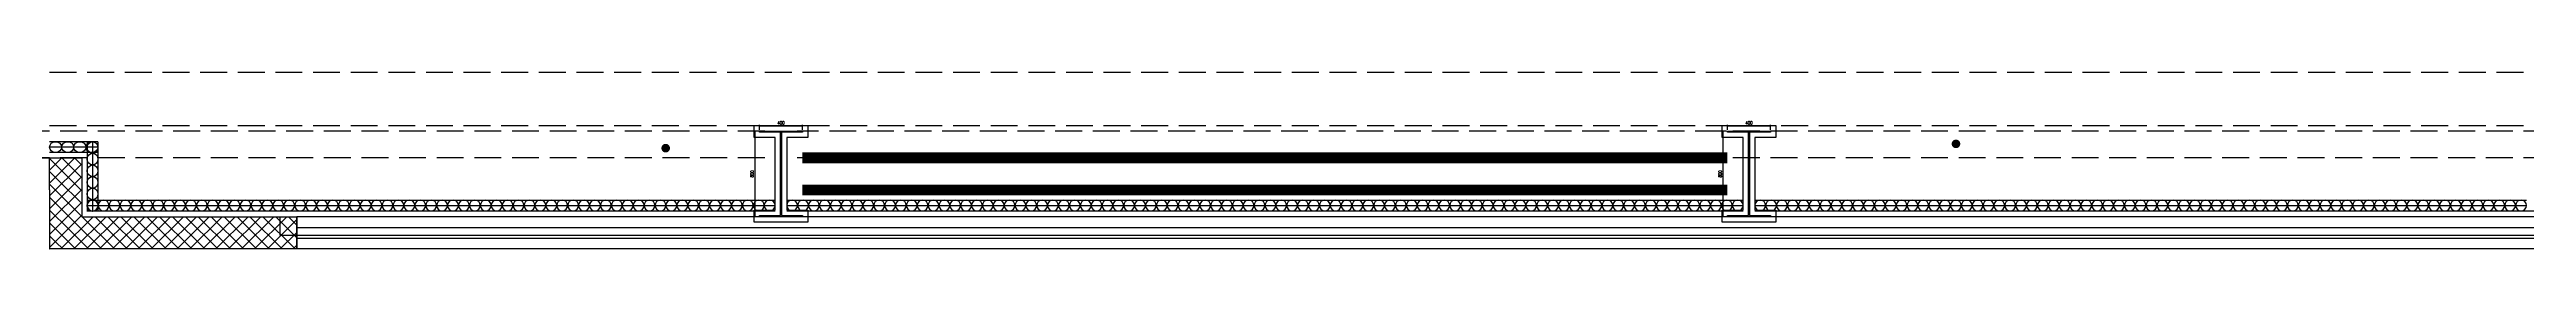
# Model space of a CAD drawing. Extents: x -474411 to 577939, y 0 to 1014176.
# Drawn here: x -252654 to -229626, y 548220 to 549870 of the extents above; entities that cross this region are included whole.
import ezdxf

# ---------------------------------------------------------------- set-up
doc = ezdxf.new("R2010")
doc.units = 0
doc.header["$LTSCALE"] = 1000
doc.header["$MEASUREMENT"] = 0
doc.linetypes.add('CENTER', pattern=[2, 1.25, -0.25, 0.25, -0.25])
doc.linetypes.add('DASH', pattern=[0.35, 0.25, -0.1])
doc.layers.get('Defpoints').update_dxf_attribs({"color": 210})
for name, color, linetype in [('A-AXIS-DP', 126, 'Continuous'), ('A-AXIS-SYMB', 3, 'Continuous'), ('A-HATCH-2', 251, 'Continuous'), ('A-SFCE', 30, 'Continuous'), ('A-WINDOW', 140, 'Continuous'), ('AS-COLN', 6, 'Continuous'), ('AS-WALL', 40, 'Continuous'), ('AS-结构边线层', 200, 'Continuous'), ('DIM_SYMB', 3, 'Continuous'), ('PUB_HATCH', 8, 'Continuous')]:
    doc.layers.add(name, color=color, linetype=linetype)
doc.layers.add('柱间支撑', color=6, linetype='CENTER', lineweight=0)
doc.styles.add('_TCH_DIM_T3', font='SIMPLEX', dxfattribs={"width": 0.705882, "bigfont": 'GBCBIG'})
doc.dimstyles.new('_TCH_ARCH&&10', dxfattribs={"dimtxt": 29.75, "dimasz": 10, "dimexe": 10, "dimexo": 10, "dimgap": 12.625, "dimtad": 1, "dimdec": 0, "dimzin": 0, "dimdsep": 46, "dimtxsty": '_TCH_DIM_T3', "dimblk": 'ARCHTICK', "dimcen": 0.09, "dimclrt": 7, "dimazin": 2, "dimtfac": 1, "dimtdec": 0, "dimtix": 1, "dimtmove": 2, "dimatfit": 3, "dimfxl": 0, "dimtolj": 1, "dimtzin": 0, "dimarcsym": 0})

# ---------------------------------------------------------------- blocks, each defined once
blk = doc.blocks.new('42343243')
at = {"color": 8}
for p, q in [((-250354, 1223170), (-250354, 1222870)), ((-229454, 1223170), (-250354, 1223170)), ((-250354, 1223070), (-229454, 1223070)), ((-250354, 1222970), (-229454, 1222970)), ((-229454, 1222870), (-250354, 1222870))]:
    blk.add_line(p, q, dxfattribs=at)
at = {"layer": 'AS-WALL', "color": 8}
for p, q in [((-250354, 1223170), (-252654, 1223170)), ((-252654, 1222620), (-252654, 1223170)), ((-250354, 1222870), (-250354, 1223170)), ((-252354, 1222870), (-250354, 1222870)), ((-252354, 1222320), (-252354, 1222870)), ((-252654, 1222620), (-252654, 1222320)), ((-252654, 1222320), (-252354, 1222320))]:
    blk.add_line(p, q, dxfattribs=at)
at = {"layer": 'PUB_HATCH', "color": 8, "linetype": 'Continuous'}
for p, q in [((-252654, 1223167), (-252653, 1223169)), ((-252354, 1222855), (-252654, 1223155)), ((-252654, 1223047), (-252593, 1223109)), ((-252654, 1222927), (-252533, 1223049)), ((-252354, 1222735), (-252654, 1223035)), ((-252653, 1223169), (-252652, 1223170)), ((-252593, 1223109), (-252532, 1223170)), ((-252249, 1222870), (-252549, 1223170)), ((-252533, 1223049), (-252412, 1223170)), ((-252473, 1222989), (-252291, 1223170)), ((-252129, 1222870), (-252429, 1223170)), ((-252413, 1222929), (-252171, 1223170)), ((-252351, 1222870), (-252051, 1223170)), ((-252009, 1222870), (-252309, 1223170)), ((-252231, 1222870), (-251931, 1223170)), ((-251889, 1222870), (-252189, 1223170)), ((-252111, 1222870), (-251811, 1223170)), ((-251769, 1222870), (-252069, 1223170)), ((-251991, 1222870), (-251691, 1223170)), ((-251649, 1222870), (-251949, 1223170)), ((-251871, 1222870), (-251571, 1223170)), ((-251529, 1222870), (-251829, 1223170)), ((-251751, 1222870), (-251451, 1223170)), ((-251409, 1222870), (-251709, 1223170)), ((-251631, 1222870), (-251331, 1223170)), ((-251289, 1222870), (-251589, 1223170)), ((-251511, 1222870), (-251211, 1223170)), ((-251169, 1222870), (-251469, 1223170)), ((-251391, 1222870), (-251091, 1223170)), ((-251049, 1222870), (-251349, 1223170)), ((-251271, 1222870), (-250971, 1223170)), ((-250929, 1222870), (-251229, 1223170)), ((-251151, 1222870), (-250851, 1223170)), ((-250809, 1222870), (-251109, 1223170)), ((-251031, 1222870), (-250731, 1223170)), ((-250689, 1222870), (-250989, 1223170)), ((-250911, 1222870), (-250611, 1223170)), ((-250569, 1222870), (-250869, 1223170)), ((-250791, 1222870), (-250491, 1223170)), ((-250449, 1222870), (-250749, 1223170)), ((-250671, 1222870), (-250371, 1223170)), ((-250354, 1222895), (-250629, 1223170)), ((-250551, 1222870), (-250354, 1223067)), ((-250354, 1223015), (-250509, 1223170)), ((-250354, 1223135), (-250389, 1223170)), ((-252654, 1222807), (-252473, 1222989)), ((-252654, 1222687), (-252413, 1222929)), ((-252354, 1222615), (-252654, 1222915)), ((-252628, 1222594), (-252354, 1222867)), ((-250431, 1222870), (-250354, 1222947)), ((-252354, 1222495), (-252654, 1222795)), ((-252354, 1222375), (-252654, 1222675)), ((-252654, 1222567), (-252628, 1222594)), ((-252568, 1222534), (-252354, 1222747)), ((-252508, 1222474), (-252354, 1222627)), ((-252419, 1222320), (-252654, 1222555)), ((-252654, 1222447), (-252568, 1222534)), ((-252654, 1222327), (-252508, 1222474)), ((-252539, 1222320), (-252654, 1222435)), ((-252541, 1222320), (-252448, 1222414)), ((-252448, 1222414), (-252354, 1222507)), ((-252421, 1222320), (-252388, 1222354)), ((-252388, 1222354), (-252354, 1222387))]:
    blk.add_line(p, q, dxfattribs=at)
blk = doc.blocks.new('43243')
at = {"layer": 'AS-结构边线层', "color": 8}
blk.add_lwpolyline([(-254454, 549070), (-252354, 549070), (-252354, 548520), (-250514, 548520), (-250514, 548350), (-229294, 548350), (-229294, 548520), (-227454, 548520), (-227454, 549070), (-225354, 549070), (-225354, 548520), (-223514, 548520), (-223514, 548350), (-210494, 548350), (-210494, 548520), (-200454, 548520)], dxfattribs=at)
blk = doc.blocks.new('4324324')
at = {"layer": 'A-HATCH-2', "linetype": 'DASH'}
for p, q in [((-312854, 549870), (-138054, 549870)), ((-312854, 549370), (-138054, 549370))]:
    blk.add_line(p, q, dxfattribs=at)
blk = doc.blocks.new('_ArchTick')
at = {"color": 0, "linetype": 'ByBlock', "const_width": 0.4}
blk.add_lwpolyline([(-0.5, -0.5), (0.5, 0.5)], dxfattribs=at)
blk = doc.blocks.new('*D1309')
at = {"layer": 'A-AXIS-DP', "color": 0, "lineweight": -2}
for p, q in [((-237054, 549330), (-237054, 549379)), ((-237054, 549369), (-236654, 549369)), ((-236654, 549330), (-236654, 549379))]:
    blk.add_line(p, q, dxfattribs=at)
at = {"layer": 'Defpoints', "color": 0}
for p in [(-237054, 549320), (-236654, 549369), (-236654, 549320)]:
    blk.add_point(p, dxfattribs=at)
at = {"layer": 'A-AXIS-DP', "color": 0, "lineweight": -2, "xscale": 10, "yscale": 10, "zscale": 10, "rotation": 180}
blk.add_blockref('_ArchTick', (-237054, 549369), dxfattribs=at)
at = {"layer": 'A-AXIS-DP', "color": 0, "lineweight": -2, "xscale": 10, "yscale": 10, "zscale": 10}
blk.add_blockref('_ArchTick', (-236654, 549369), dxfattribs=at)
at = {"layer": 'A-AXIS-DP', "color": 7, "insert": (-236854, 549396), "char_height": 29.8, "attachment_point": 5, "style": '_TCH_DIM_T3'}
blk.add_mtext('\\A1;400', dxfattribs=at)
blk = doc.blocks.new('*D1310')
at = {"layer": 'A-AXIS-DP', "color": 0, "lineweight": -2}
for p, q in [((-237064, 549320), (-237105, 549320)), ((-237095, 548520), (-237095, 549320)), ((-237064, 548520), (-237105, 548520))]:
    blk.add_line(p, q, dxfattribs=at)
at = {"layer": 'Defpoints', "color": 0}
for p in [(-237095, 549320), (-237054, 549320), (-237054, 548520)]:
    blk.add_point(p, dxfattribs=at)
at = {"layer": 'A-AXIS-DP', "color": 0, "lineweight": -2, "xscale": 10, "yscale": 10, "zscale": 10}
for p, rotation in [((-237095, 549320), 90), ((-237095, 548520), 270)]:
    blk.add_blockref('_ArchTick', p, dxfattribs=dict(at, rotation=rotation))
at = {"layer": 'A-AXIS-DP', "color": 7, "insert": (-237123, 548920), "char_height": 29.8, "attachment_point": 5, "rotation": 90, "style": '_TCH_DIM_T3'}
blk.add_mtext('\\A1;800', dxfattribs=at)
blk = doc.blocks.new('*D1311')
at = {"layer": 'A-AXIS-DP', "color": 0, "lineweight": -2}
for p, q in [((-246054, 549330), (-246054, 549379)), ((-246054, 549369), (-245654, 549369)), ((-245654, 549330), (-245654, 549379))]:
    blk.add_line(p, q, dxfattribs=at)
at = {"layer": 'Defpoints', "color": 0}
for p in [(-246054, 549320), (-245654, 549369), (-245654, 549320)]:
    blk.add_point(p, dxfattribs=at)
at = {"layer": 'A-AXIS-DP', "color": 0, "lineweight": -2, "xscale": 10, "yscale": 10, "zscale": 10, "rotation": 180}
blk.add_blockref('_ArchTick', (-246054, 549369), dxfattribs=at)
at = {"layer": 'A-AXIS-DP', "color": 0, "lineweight": -2, "xscale": 10, "yscale": 10, "zscale": 10}
blk.add_blockref('_ArchTick', (-245654, 549369), dxfattribs=at)
at = {"layer": 'A-AXIS-DP', "color": 7, "insert": (-245854, 549396), "char_height": 29.8, "attachment_point": 5, "style": '_TCH_DIM_T3'}
blk.add_mtext('\\A1;400', dxfattribs=at)
blk = doc.blocks.new('*D1312')
at = {"layer": 'A-AXIS-DP', "color": 0, "lineweight": -2}
for p, q in [((-246064, 549320), (-246105, 549320)), ((-246095, 548520), (-246095, 549320)), ((-246064, 548520), (-246105, 548520))]:
    blk.add_line(p, q, dxfattribs=at)
at = {"layer": 'Defpoints', "color": 0}
for p in [(-246095, 549320), (-246054, 549320), (-246054, 548520)]:
    blk.add_point(p, dxfattribs=at)
at = {"layer": 'A-AXIS-DP', "color": 0, "lineweight": -2, "xscale": 10, "yscale": 10, "zscale": 10}
for p, rotation in [((-246095, 549320), 90), ((-246095, 548520), 270)]:
    blk.add_blockref('_ArchTick', p, dxfattribs=dict(at, rotation=rotation))
at = {"layer": 'A-AXIS-DP', "color": 7, "insert": (-246123, 548920), "char_height": 29.8, "attachment_point": 5, "rotation": 90, "style": '_TCH_DIM_T3'}
blk.add_mtext('\\A1;800', dxfattribs=at)
blk = doc.blocks.new('34242343243')
at = {"color": 8}
for p, q in [((-252542, 549220), (-252654, 549220)), ((-252542, 549170), (-252654, 549170)), ((-252542, 549120), (-252654, 549120)), ((-252429, 549220), (-252542, 549220)), ((-252429, 549170), (-252542, 549170)), ((-252429, 549120), (-252542, 549120)), ((-252317, 549220), (-252429, 549220)), ((-252317, 549170), (-252429, 549170)), ((-252317, 549120), (-252429, 549120)), ((-252204, 549220), (-252317, 549220)), ((-252204, 549170), (-252317, 549170)), ((-252204, 549120), (-252317, 549120)), ((-252304, 549220), (-252304, 549112)), ((-252304, 549112), (-252304, 549003)), ((-252304, 549003), (-252304, 548895)), ((-252254, 549220), (-252254, 549112)), ((-252254, 549112), (-252254, 549003)), ((-252254, 549003), (-252254, 548895)), ((-252204, 549220), (-252204, 549112)), ((-252204, 549112), (-252204, 549003)), ((-252204, 549003), (-252204, 548895)), ((-252304, 548895), (-252304, 548787)), ((-252304, 548787), (-252304, 548678)), ((-252254, 548895), (-252254, 548787)), ((-252254, 548787), (-252254, 548678)), ((-252204, 548895), (-252204, 548787)), ((-252204, 548787), (-252204, 548678)), ((-252304, 548678), (-252304, 548570)), ((-252304, 548676), (-252203, 548676)), ((-252304, 548626), (-252203, 548626)), ((-252304, 548576), (-252203, 548576)), ((-252254, 548678), (-252254, 548570)), ((-252204, 548678), (-252204, 548570)), ((-252203, 548676), (-252101, 548676)), ((-252203, 548626), (-252101, 548626)), ((-252203, 548576), (-252101, 548576)), ((-252101, 548676), (-252000, 548676)), ((-252101, 548626), (-252000, 548626)), ((-252101, 548576), (-252000, 548576)), ((-252000, 548676), (-251898, 548676)), ((-252000, 548626), (-251898, 548626)), ((-252000, 548576), (-251898, 548576)), ((-251898, 548676), (-251797, 548676)), ((-251898, 548626), (-251797, 548626)), ((-251898, 548576), (-251797, 548576)), ((-251797, 548676), (-251695, 548676)), ((-251797, 548626), (-251695, 548626)), ((-251797, 548576), (-251695, 548576)), ((-251695, 548676), (-251594, 548676)), ((-251695, 548626), (-251594, 548626)), ((-251695, 548576), (-251594, 548576)), ((-251594, 548676), (-251492, 548676)), ((-251594, 548626), (-251492, 548626)), ((-251594, 548576), (-251492, 548576)), ((-251492, 548676), (-251390, 548676)), ((-251492, 548626), (-251390, 548626)), ((-251492, 548576), (-251390, 548576)), ((-251390, 548676), (-251289, 548676)), ((-251390, 548626), (-251289, 548626)), ((-251390, 548576), (-251289, 548576)), ((-251289, 548676), (-251187, 548676)), ((-251289, 548626), (-251187, 548626)), ((-251289, 548576), (-251187, 548576)), ((-251187, 548676), (-251086, 548676)), ((-251187, 548626), (-251086, 548626)), ((-251187, 548576), (-251086, 548576)), ((-251086, 548676), (-250984, 548676)), ((-251086, 548626), (-250984, 548626)), ((-251086, 548576), (-250984, 548576)), ((-250984, 548676), (-250883, 548676)), ((-250984, 548626), (-250883, 548626)), ((-250984, 548576), (-250883, 548576)), ((-250883, 548676), (-250781, 548676)), ((-250883, 548626), (-250781, 548626)), ((-250883, 548576), (-250781, 548576)), ((-250781, 548676), (-250680, 548676)), ((-250781, 548626), (-250680, 548626)), ((-250781, 548576), (-250680, 548576)), ((-250680, 548676), (-250578, 548676)), ((-250680, 548626), (-250578, 548626)), ((-250680, 548576), (-250578, 548576)), ((-250578, 548676), (-250477, 548676)), ((-250578, 548626), (-250477, 548626)), ((-250578, 548576), (-250477, 548576)), ((-250477, 548676), (-250375, 548676)), ((-250477, 548626), (-250375, 548626)), ((-250477, 548576), (-250375, 548576)), ((-250375, 548676), (-250274, 548676)), ((-250375, 548626), (-250274, 548626)), ((-250375, 548576), (-250274, 548576)), ((-250274, 548676), (-250172, 548676)), ((-250274, 548626), (-250172, 548626)), ((-250274, 548576), (-250172, 548576)), ((-250172, 548676), (-250071, 548676)), ((-250172, 548626), (-250071, 548626)), ((-250172, 548576), (-250071, 548576)), ((-250071, 548676), (-249969, 548676)), ((-250071, 548626), (-249969, 548626)), ((-250071, 548576), (-249969, 548576)), ((-249969, 548676), (-249868, 548676)), ((-249969, 548626), (-249868, 548626)), ((-249969, 548576), (-249868, 548576)), ((-249868, 548676), (-249766, 548676)), ((-249868, 548626), (-249766, 548626)), ((-249868, 548576), (-249766, 548576)), ((-249766, 548676), (-249665, 548676)), ((-249766, 548626), (-249665, 548626)), ((-249766, 548576), (-249665, 548576)), ((-249665, 548676), (-249563, 548676)), ((-249665, 548626), (-249563, 548626)), ((-249665, 548576), (-249563, 548576)), ((-249563, 548676), (-249462, 548676)), ((-249563, 548626), (-249462, 548626)), ((-249563, 548576), (-249462, 548576)), ((-249462, 548676), (-249360, 548676)), ((-249462, 548626), (-249360, 548626)), ((-249462, 548576), (-249360, 548576)), ((-249360, 548676), (-249258, 548676)), ((-249360, 548626), (-249258, 548626)), ((-249360, 548576), (-249258, 548576)), ((-249258, 548676), (-249157, 548676)), ((-249258, 548626), (-249157, 548626)), ((-249258, 548576), (-249157, 548576)), ((-249157, 548676), (-249055, 548676)), ((-249157, 548626), (-249055, 548626)), ((-249157, 548576), (-249055, 548576)), ((-249055, 548676), (-248954, 548676)), ((-249055, 548626), (-248954, 548626)), ((-249055, 548576), (-248954, 548576)), ((-248954, 548676), (-248852, 548676)), ((-248954, 548626), (-248852, 548626)), ((-248954, 548576), (-248852, 548576)), ((-248852, 548676), (-248751, 548676)), ((-248852, 548626), (-248751, 548626)), ((-248852, 548576), (-248751, 548576)), ((-248751, 548676), (-248649, 548676)), ((-248751, 548626), (-248649, 548626)), ((-248751, 548576), (-248649, 548576)), ((-248649, 548676), (-248548, 548676)), ((-248649, 548626), (-248548, 548626)), ((-248649, 548576), (-248548, 548576)), ((-248548, 548676), (-248446, 548676)), ((-248548, 548626), (-248446, 548626)), ((-248548, 548576), (-248446, 548576)), ((-248446, 548676), (-248345, 548676)), ((-248446, 548626), (-248345, 548626)), ((-248446, 548576), (-248345, 548576)), ((-248345, 548676), (-248243, 548676)), ((-248345, 548626), (-248243, 548626)), ((-248345, 548576), (-248243, 548576)), ((-248243, 548676), (-248142, 548676)), ((-248243, 548626), (-248142, 548626)), ((-248243, 548576), (-248142, 548576)), ((-248142, 548676), (-248040, 548676)), ((-248142, 548626), (-248040, 548626)), ((-248142, 548576), (-248040, 548576)), ((-248040, 548676), (-247939, 548676)), ((-248040, 548626), (-247939, 548626)), ((-248040, 548576), (-247939, 548576)), ((-247939, 548676), (-247837, 548676)), ((-247939, 548626), (-247837, 548626)), ((-247939, 548576), (-247837, 548576)), ((-247837, 548676), (-247736, 548676)), ((-247837, 548626), (-247736, 548626)), ((-247837, 548576), (-247736, 548576)), ((-247736, 548676), (-247634, 548676)), ((-247736, 548626), (-247634, 548626)), ((-247736, 548576), (-247634, 548576)), ((-247634, 548676), (-247533, 548676)), ((-247634, 548626), (-247533, 548626)), ((-247634, 548576), (-247533, 548576)), ((-247533, 548676), (-247431, 548676)), ((-247533, 548626), (-247431, 548626)), ((-247533, 548576), (-247431, 548576)), ((-247431, 548676), (-247330, 548676)), ((-247431, 548626), (-247330, 548626)), ((-247431, 548576), (-247330, 548576)), ((-247330, 548676), (-247228, 548676)), ((-247330, 548626), (-247228, 548626)), ((-247330, 548576), (-247228, 548576)), ((-247228, 548676), (-247126, 548676)), ((-247228, 548626), (-247126, 548626)), ((-247228, 548576), (-247126, 548576)), ((-247126, 548676), (-247025, 548676)), ((-247126, 548626), (-247025, 548626)), ((-247126, 548576), (-247025, 548576)), ((-247025, 548676), (-246923, 548676)), ((-247025, 548626), (-246923, 548626)), ((-247025, 548576), (-246923, 548576)), ((-246923, 548676), (-246822, 548676)), ((-246923, 548626), (-246822, 548626)), ((-246923, 548576), (-246822, 548576)), ((-246822, 548676), (-246720, 548676)), ((-246822, 548626), (-246720, 548626)), ((-246822, 548576), (-246720, 548576)), ((-246720, 548676), (-246619, 548676)), ((-246720, 548626), (-246619, 548626)), ((-246720, 548576), (-246619, 548576)), ((-246619, 548676), (-246517, 548676)), ((-246619, 548626), (-246517, 548626)), ((-246619, 548576), (-246517, 548576)), ((-246517, 548676), (-246416, 548676)), ((-246517, 548626), (-246416, 548626)), ((-246517, 548576), (-246416, 548576)), ((-246416, 548676), (-246314, 548676)), ((-246416, 548626), (-246314, 548626)), ((-246416, 548576), (-246314, 548576)), ((-246314, 548676), (-246213, 548676)), ((-246314, 548626), (-246213, 548626)), ((-246314, 548576), (-246213, 548576)), ((-246213, 548676), (-246111, 548676)), ((-246213, 548626), (-246111, 548626)), ((-246213, 548576), (-246111, 548576)), ((-246111, 548676), (-246010, 548676)), ((-246111, 548626), (-246010, 548626)), ((-246111, 548576), (-246010, 548576)), ((-246010, 548676), (-245908, 548676)), ((-246010, 548626), (-245908, 548626)), ((-246010, 548576), (-245908, 548576)), ((-245800, 548676), (-245699, 548676)), ((-245800, 548626), (-245699, 548626)), ((-245800, 548576), (-245699, 548576)), ((-245699, 548676), (-245598, 548676)), ((-245699, 548626), (-245598, 548626)), ((-245699, 548576), (-245598, 548576)), ((-245598, 548676), (-245497, 548676)), ((-245598, 548626), (-245497, 548626)), ((-245598, 548576), (-245497, 548576)), ((-245497, 548676), (-245396, 548676)), ((-245497, 548626), (-245396, 548626)), ((-245497, 548576), (-245396, 548576)), ((-245396, 548676), (-245295, 548676)), ((-245396, 548626), (-245295, 548626)), ((-245396, 548576), (-245295, 548576)), ((-245295, 548676), (-245194, 548676)), ((-245295, 548626), (-245194, 548626)), ((-245295, 548576), (-245194, 548576)), ((-245194, 548676), (-245093, 548676)), ((-245194, 548626), (-245093, 548626)), ((-245194, 548576), (-245093, 548576)), ((-245093, 548676), (-244992, 548676)), ((-245093, 548626), (-244992, 548626)), ((-245093, 548576), (-244992, 548576)), ((-244992, 548676), (-244891, 548676)), ((-244992, 548626), (-244891, 548626)), ((-244992, 548576), (-244891, 548576)), ((-244891, 548676), (-244790, 548676)), ((-244891, 548626), (-244790, 548626)), ((-244891, 548576), (-244790, 548576)), ((-244790, 548676), (-244689, 548676)), ((-244790, 548626), (-244689, 548626)), ((-244790, 548576), (-244689, 548576)), ((-244689, 548676), (-244588, 548676)), ((-244689, 548626), (-244588, 548626)), ((-244689, 548576), (-244588, 548576)), ((-244588, 548676), (-244487, 548676)), ((-244588, 548626), (-244487, 548626)), ((-244588, 548576), (-244487, 548576)), ((-244487, 548676), (-244386, 548676)), ((-244487, 548626), (-244386, 548626)), ((-244487, 548576), (-244386, 548576)), ((-244386, 548676), (-244285, 548676)), ((-244386, 548626), (-244285, 548626)), ((-244386, 548576), (-244285, 548576)), ((-244285, 548676), (-244183, 548676)), ((-244285, 548626), (-244183, 548626)), ((-244285, 548576), (-244183, 548576)), ((-244183, 548676), (-244082, 548676)), ((-244183, 548626), (-244082, 548626)), ((-244183, 548576), (-244082, 548576)), ((-244082, 548676), (-243981, 548676)), ((-244082, 548626), (-243981, 548626)), ((-244082, 548576), (-243981, 548576)), ((-243981, 548676), (-243880, 548676)), ((-243981, 548626), (-243880, 548626)), ((-243981, 548576), (-243880, 548576)), ((-243880, 548676), (-243779, 548676)), ((-243880, 548626), (-243779, 548626)), ((-243880, 548576), (-243779, 548576)), ((-243779, 548676), (-243678, 548676)), ((-243779, 548626), (-243678, 548626)), ((-243779, 548576), (-243678, 548576)), ((-243678, 548676), (-243577, 548676)), ((-243678, 548626), (-243577, 548626)), ((-243678, 548576), (-243577, 548576)), ((-243577, 548676), (-243476, 548676)), ((-243577, 548626), (-243476, 548626)), ((-243577, 548576), (-243476, 548576)), ((-243476, 548676), (-243375, 548676)), ((-243476, 548626), (-243375, 548626)), ((-243476, 548576), (-243375, 548576)), ((-243375, 548676), (-243274, 548676)), ((-243375, 548626), (-243274, 548626)), ((-243375, 548576), (-243274, 548576)), ((-243274, 548676), (-243173, 548676)), ((-243274, 548626), (-243173, 548626)), ((-243274, 548576), (-243173, 548576)), ((-243173, 548676), (-243072, 548676)), ((-243173, 548626), (-243072, 548626)), ((-243173, 548576), (-243072, 548576)), ((-243072, 548676), (-242971, 548676)), ((-243072, 548626), (-242971, 548626)), ((-243072, 548576), (-242971, 548576)), ((-242971, 548676), (-242870, 548676)), ((-242971, 548626), (-242870, 548626)), ((-242971, 548576), (-242870, 548576)), ((-242870, 548676), (-242769, 548676)), ((-242870, 548626), (-242769, 548626)), ((-242870, 548576), (-242769, 548576)), ((-242769, 548676), (-242668, 548676)), ((-242769, 548626), (-242668, 548626)), ((-242769, 548576), (-242668, 548576)), ((-242668, 548676), (-242567, 548676)), ((-242668, 548626), (-242567, 548626)), ((-242668, 548576), (-242567, 548576)), ((-242567, 548676), (-242466, 548676)), ((-242567, 548626), (-242466, 548626)), ((-242567, 548576), (-242466, 548576)), ((-242466, 548676), (-242365, 548676)), ((-242466, 548626), (-242365, 548626)), ((-242466, 548576), (-242365, 548576)), ((-242365, 548676), (-242264, 548676)), ((-242365, 548626), (-242264, 548626)), ((-242365, 548576), (-242264, 548576)), ((-242264, 548676), (-242163, 548676)), ((-242264, 548626), (-242163, 548626)), ((-242264, 548576), (-242163, 548576)), ((-242163, 548676), (-242062, 548676)), ((-242163, 548626), (-242062, 548626)), ((-242163, 548576), (-242062, 548576)), ((-242062, 548676), (-241960, 548676)), ((-242062, 548626), (-241960, 548626)), ((-242062, 548576), (-241960, 548576)), ((-241960, 548676), (-241859, 548676)), ((-241960, 548626), (-241859, 548626)), ((-241960, 548576), (-241859, 548576)), ((-241859, 548676), (-241758, 548676)), ((-241859, 548626), (-241758, 548626)), ((-241859, 548576), (-241758, 548576)), ((-241758, 548676), (-241657, 548676)), ((-241758, 548626), (-241657, 548626)), ((-241758, 548576), (-241657, 548576)), ((-241657, 548676), (-241556, 548676)), ((-241657, 548626), (-241556, 548626)), ((-241657, 548576), (-241556, 548576)), ((-241556, 548676), (-241455, 548676)), ((-241556, 548626), (-241455, 548626)), ((-241556, 548576), (-241455, 548576)), ((-241455, 548676), (-241354, 548676)), ((-241455, 548626), (-241354, 548626)), ((-241455, 548576), (-241354, 548576)), ((-241354, 548676), (-241253, 548676)), ((-241354, 548626), (-241253, 548626)), ((-241354, 548576), (-241253, 548576)), ((-241253, 548676), (-241152, 548676)), ((-241253, 548626), (-241152, 548626)), ((-241253, 548576), (-241152, 548576)), ((-241152, 548676), (-241051, 548676)), ((-241152, 548626), (-241051, 548626)), ((-241152, 548576), (-241051, 548576)), ((-241051, 548676), (-240950, 548676)), ((-241051, 548626), (-240950, 548626)), ((-241051, 548576), (-240950, 548576)), ((-240950, 548676), (-240849, 548676)), ((-240950, 548626), (-240849, 548626)), ((-240950, 548576), (-240849, 548576)), ((-240849, 548676), (-240748, 548676)), ((-240849, 548626), (-240748, 548626)), ((-240849, 548576), (-240748, 548576)), ((-240748, 548676), (-240647, 548676)), ((-240748, 548626), (-240647, 548626)), ((-240748, 548576), (-240647, 548576)), ((-240647, 548676), (-240546, 548676)), ((-240647, 548626), (-240546, 548626)), ((-240647, 548576), (-240546, 548576)), ((-240546, 548676), (-240445, 548676)), ((-240546, 548626), (-240445, 548626)), ((-240546, 548576), (-240445, 548576)), ((-240445, 548676), (-240344, 548676)), ((-240445, 548626), (-240344, 548626)), ((-240445, 548576), (-240344, 548576)), ((-240344, 548676), (-240243, 548676)), ((-240344, 548626), (-240243, 548626)), ((-240344, 548576), (-240243, 548576)), ((-240243, 548676), (-240142, 548676)), ((-240243, 548626), (-240142, 548626)), ((-240243, 548576), (-240142, 548576)), ((-240142, 548676), (-240041, 548676)), ((-240142, 548626), (-240041, 548626)), ((-240142, 548576), (-240041, 548576)), ((-240041, 548676), (-239940, 548676)), ((-240041, 548626), (-239940, 548626)), ((-240041, 548576), (-239940, 548576)), ((-239940, 548676), (-239839, 548676)), ((-239940, 548626), (-239839, 548626)), ((-239940, 548576), (-239839, 548576)), ((-239839, 548676), (-239737, 548676)), ((-239839, 548626), (-239737, 548626)), ((-239839, 548576), (-239737, 548576)), ((-239737, 548676), (-239636, 548676)), ((-239737, 548626), (-239636, 548626)), ((-239737, 548576), (-239636, 548576)), ((-239636, 548676), (-239535, 548676)), ((-239636, 548626), (-239535, 548626)), ((-239636, 548576), (-239535, 548576)), ((-239535, 548676), (-239434, 548676)), ((-239535, 548626), (-239434, 548626)), ((-239535, 548576), (-239434, 548576)), ((-239434, 548676), (-239333, 548676)), ((-239434, 548626), (-239333, 548626)), ((-239434, 548576), (-239333, 548576)), ((-239333, 548676), (-239232, 548676)), ((-239333, 548626), (-239232, 548626)), ((-239333, 548576), (-239232, 548576)), ((-239232, 548676), (-239131, 548676)), ((-239232, 548626), (-239131, 548626)), ((-239232, 548576), (-239131, 548576)), ((-239131, 548676), (-239030, 548676)), ((-239131, 548626), (-239030, 548626)), ((-239131, 548576), (-239030, 548576)), ((-239030, 548676), (-238929, 548676)), ((-239030, 548626), (-238929, 548626)), ((-239030, 548576), (-238929, 548576)), ((-238929, 548676), (-238828, 548676)), ((-238929, 548626), (-238828, 548626)), ((-238929, 548576), (-238828, 548576)), ((-238828, 548676), (-238727, 548676)), ((-238828, 548626), (-238727, 548626)), ((-238828, 548576), (-238727, 548576)), ((-238727, 548676), (-238626, 548676)), ((-238727, 548626), (-238626, 548626)), ((-238727, 548576), (-238626, 548576)), ((-238626, 548676), (-238525, 548676)), ((-238626, 548626), (-238525, 548626)), ((-238626, 548576), (-238525, 548576)), ((-238525, 548676), (-238424, 548676)), ((-238525, 548626), (-238424, 548626)), ((-238525, 548576), (-238424, 548576)), ((-238424, 548676), (-238323, 548676)), ((-238424, 548626), (-238323, 548626)), ((-238424, 548576), (-238323, 548576)), ((-238323, 548676), (-238222, 548676)), ((-238323, 548626), (-238222, 548626)), ((-238323, 548576), (-238222, 548576)), ((-238222, 548676), (-238121, 548676)), ((-238222, 548626), (-238121, 548626)), ((-238222, 548576), (-238121, 548576)), ((-238121, 548676), (-238020, 548676)), ((-238121, 548626), (-238020, 548626)), ((-238121, 548576), (-238020, 548576)), ((-238020, 548676), (-237919, 548676)), ((-238020, 548626), (-237919, 548626)), ((-238020, 548576), (-237919, 548576)), ((-237919, 548676), (-237818, 548676)), ((-237919, 548626), (-237818, 548626)), ((-237919, 548576), (-237818, 548576)), ((-237818, 548676), (-237717, 548676)), ((-237818, 548626), (-237717, 548626)), ((-237818, 548576), (-237717, 548576)), ((-237717, 548676), (-237616, 548676)), ((-237717, 548626), (-237616, 548626)), ((-237717, 548576), (-237616, 548576)), ((-237616, 548676), (-237514, 548676)), ((-237616, 548626), (-237514, 548626)), ((-237616, 548576), (-237514, 548576)), ((-237514, 548676), (-237413, 548676)), ((-237514, 548626), (-237413, 548626)), ((-237514, 548576), (-237413, 548576)), ((-237413, 548676), (-237312, 548676)), ((-237413, 548626), (-237312, 548626)), ((-237413, 548576), (-237312, 548576)), ((-237312, 548676), (-237211, 548676)), ((-237312, 548626), (-237211, 548626)), ((-237312, 548576), (-237211, 548576)), ((-237211, 548676), (-237110, 548676)), ((-237211, 548626), (-237110, 548626)), ((-237211, 548576), (-237110, 548576)), ((-237110, 548676), (-237009, 548676)), ((-237110, 548626), (-237009, 548626)), ((-237110, 548576), (-237009, 548576)), ((-237009, 548676), (-236908, 548676)), ((-237009, 548626), (-236908, 548626)), ((-237009, 548576), (-236908, 548576)), ((-236800, 548676), (-236699, 548676)), ((-236800, 548626), (-236699, 548626)), ((-236800, 548576), (-236699, 548576)), ((-236699, 548676), (-236598, 548676)), ((-236699, 548626), (-236598, 548626)), ((-236699, 548576), (-236598, 548576)), ((-236598, 548676), (-236497, 548676)), ((-236598, 548626), (-236497, 548626)), ((-236598, 548576), (-236497, 548576)), ((-236497, 548676), (-236396, 548676)), ((-236497, 548626), (-236396, 548626)), ((-236497, 548576), (-236396, 548576)), ((-236396, 548676), (-236295, 548676)), ((-236396, 548626), (-236295, 548626)), ((-236396, 548576), (-236295, 548576)), ((-236295, 548676), (-236194, 548676)), ((-236295, 548626), (-236194, 548626)), ((-236295, 548576), (-236194, 548576)), ((-236194, 548676), (-236093, 548676)), ((-236194, 548626), (-236093, 548626)), ((-236194, 548576), (-236093, 548576)), ((-236093, 548676), (-235992, 548676)), ((-236093, 548626), (-235992, 548626)), ((-236093, 548576), (-235992, 548576)), ((-235992, 548676), (-235891, 548676)), ((-235992, 548626), (-235891, 548626)), ((-235992, 548576), (-235891, 548576)), ((-235891, 548676), (-235790, 548676)), ((-235891, 548626), (-235790, 548626)), ((-235891, 548576), (-235790, 548576)), ((-235790, 548676), (-235689, 548676)), ((-235790, 548626), (-235689, 548626)), ((-235790, 548576), (-235689, 548576)), ((-235689, 548676), (-235588, 548676)), ((-235689, 548626), (-235588, 548626)), ((-235689, 548576), (-235588, 548576)), ((-235588, 548676), (-235487, 548676)), ((-235588, 548626), (-235487, 548626)), ((-235588, 548576), (-235487, 548576)), ((-235487, 548676), (-235386, 548676)), ((-235487, 548626), (-235386, 548626)), ((-235487, 548576), (-235386, 548576)), ((-235386, 548676), (-235285, 548676)), ((-235386, 548626), (-235285, 548626)), ((-235386, 548576), (-235285, 548576)), ((-235285, 548676), (-235183, 548676)), ((-235285, 548626), (-235183, 548626)), ((-235285, 548576), (-235183, 548576)), ((-235183, 548676), (-235082, 548676)), ((-235183, 548626), (-235082, 548626)), ((-235183, 548576), (-235082, 548576)), ((-235082, 548676), (-234981, 548676)), ((-235082, 548626), (-234981, 548626)), ((-235082, 548576), (-234981, 548576)), ((-234981, 548676), (-234880, 548676)), ((-234981, 548626), (-234880, 548626)), ((-234981, 548576), (-234880, 548576)), ((-234880, 548676), (-234779, 548676)), ((-234880, 548626), (-234779, 548626)), ((-234880, 548576), (-234779, 548576)), ((-234779, 548676), (-234678, 548676)), ((-234779, 548626), (-234678, 548626)), ((-234779, 548576), (-234678, 548576)), ((-234678, 548676), (-234577, 548676)), ((-234678, 548626), (-234577, 548626)), ((-234678, 548576), (-234577, 548576)), ((-234577, 548676), (-234476, 548676)), ((-234577, 548626), (-234476, 548626)), ((-234577, 548576), (-234476, 548576)), ((-234476, 548676), (-234375, 548676)), ((-234476, 548626), (-234375, 548626)), ((-234476, 548576), (-234375, 548576)), ((-234375, 548676), (-234274, 548676)), ((-234375, 548626), (-234274, 548626)), ((-234375, 548576), (-234274, 548576)), ((-234274, 548676), (-234173, 548676)), ((-234274, 548626), (-234173, 548626)), ((-234274, 548576), (-234173, 548576)), ((-234173, 548676), (-234072, 548676)), ((-234173, 548626), (-234072, 548626)), ((-234173, 548576), (-234072, 548576)), ((-234072, 548676), (-233971, 548676)), ((-234072, 548626), (-233971, 548626)), ((-234072, 548576), (-233971, 548576)), ((-233971, 548676), (-233870, 548676)), ((-233971, 548626), (-233870, 548626)), ((-233971, 548576), (-233870, 548576)), ((-233870, 548676), (-233769, 548676)), ((-233870, 548626), (-233769, 548626)), ((-233870, 548576), (-233769, 548576)), ((-233769, 548676), (-233668, 548676)), ((-233769, 548626), (-233668, 548626)), ((-233769, 548576), (-233668, 548576)), ((-233668, 548676), (-233567, 548676)), ((-233668, 548626), (-233567, 548626)), ((-233668, 548576), (-233567, 548576)), ((-233567, 548676), (-233466, 548676)), ((-233567, 548626), (-233466, 548626)), ((-233567, 548576), (-233466, 548576)), ((-233466, 548676), (-233365, 548676)), ((-233466, 548626), (-233365, 548626)), ((-233466, 548576), (-233365, 548576)), ((-233365, 548676), (-233264, 548676)), ((-233365, 548626), (-233264, 548626)), ((-233365, 548576), (-233264, 548576)), ((-233264, 548676), (-233163, 548676)), ((-233264, 548626), (-233163, 548626)), ((-233264, 548576), (-233163, 548576)), ((-233163, 548676), (-233062, 548676)), ((-233163, 548626), (-233062, 548626)), ((-233163, 548576), (-233062, 548576)), ((-233062, 548676), (-232960, 548676)), ((-233062, 548626), (-232960, 548626)), ((-233062, 548576), (-232960, 548576)), ((-232960, 548676), (-232859, 548676)), ((-232960, 548626), (-232859, 548626)), ((-232960, 548576), (-232859, 548576)), ((-232859, 548676), (-232758, 548676)), ((-232859, 548626), (-232758, 548626)), ((-232859, 548576), (-232758, 548576)), ((-232758, 548676), (-232657, 548676)), ((-232758, 548626), (-232657, 548626)), ((-232758, 548576), (-232657, 548576)), ((-232657, 548676), (-232556, 548676)), ((-232657, 548626), (-232556, 548626)), ((-232657, 548576), (-232556, 548576)), ((-232556, 548676), (-232455, 548676)), ((-232556, 548626), (-232455, 548626)), ((-232556, 548576), (-232455, 548576)), ((-232455, 548676), (-232354, 548676)), ((-232455, 548626), (-232354, 548626)), ((-232455, 548576), (-232354, 548576)), ((-232354, 548676), (-232253, 548676)), ((-232354, 548626), (-232253, 548626)), ((-232354, 548576), (-232253, 548576)), ((-232253, 548676), (-232152, 548676)), ((-232253, 548626), (-232152, 548626)), ((-232253, 548576), (-232152, 548576)), ((-232152, 548676), (-232051, 548676)), ((-232152, 548626), (-232051, 548626)), ((-232152, 548576), (-232051, 548576)), ((-232051, 548676), (-231950, 548676)), ((-232051, 548626), (-231950, 548626)), ((-232051, 548576), (-231950, 548576)), ((-231950, 548676), (-231849, 548676)), ((-231950, 548626), (-231849, 548626)), ((-231950, 548576), (-231849, 548576)), ((-231849, 548676), (-231748, 548676)), ((-231849, 548626), (-231748, 548626)), ((-231849, 548576), (-231748, 548576)), ((-231748, 548676), (-231647, 548676)), ((-231748, 548626), (-231647, 548626)), ((-231748, 548576), (-231647, 548576)), ((-231647, 548676), (-231546, 548676)), ((-231647, 548626), (-231546, 548626)), ((-231647, 548576), (-231546, 548576)), ((-231546, 548676), (-231445, 548676)), ((-231546, 548626), (-231445, 548626)), ((-231546, 548576), (-231445, 548576)), ((-231445, 548676), (-231344, 548676)), ((-231445, 548626), (-231344, 548626)), ((-231445, 548576), (-231344, 548576)), ((-231344, 548676), (-231243, 548676)), ((-231344, 548626), (-231243, 548626)), ((-231344, 548576), (-231243, 548576)), ((-231243, 548676), (-231142, 548676)), ((-231243, 548626), (-231142, 548626)), ((-231243, 548576), (-231142, 548576)), ((-231142, 548676), (-231041, 548676)), ((-231142, 548626), (-231041, 548626)), ((-231142, 548576), (-231041, 548576)), ((-231041, 548676), (-230940, 548676)), ((-231041, 548626), (-230940, 548626)), ((-231041, 548576), (-230940, 548576)), ((-230940, 548676), (-230839, 548676)), ((-230940, 548626), (-230839, 548626)), ((-230940, 548576), (-230839, 548576)), ((-230839, 548676), (-230737, 548676)), ((-230839, 548626), (-230737, 548626)), ((-230839, 548576), (-230737, 548576)), ((-230737, 548676), (-230636, 548676)), ((-230737, 548626), (-230636, 548626)), ((-230737, 548576), (-230636, 548576)), ((-230636, 548676), (-230535, 548676)), ((-230636, 548626), (-230535, 548626)), ((-230636, 548576), (-230535, 548576)), ((-230535, 548676), (-230434, 548676)), ((-230535, 548626), (-230434, 548626)), ((-230535, 548576), (-230434, 548576)), ((-230434, 548676), (-230333, 548676)), ((-230434, 548626), (-230333, 548626)), ((-230434, 548576), (-230333, 548576)), ((-230333, 548676), (-230232, 548676)), ((-230333, 548626), (-230232, 548626)), ((-230333, 548576), (-230232, 548576)), ((-230232, 548676), (-230131, 548676)), ((-230232, 548626), (-230131, 548626)), ((-230232, 548576), (-230131, 548576)), ((-230131, 548676), (-230030, 548676)), ((-230131, 548626), (-230030, 548626)), ((-230131, 548576), (-230030, 548576)), ((-230030, 548676), (-229929, 548676)), ((-230030, 548626), (-229929, 548626)), ((-230030, 548576), (-229929, 548576)), ((-229929, 548676), (-229828, 548676)), ((-229929, 548626), (-229828, 548626)), ((-229929, 548576), (-229828, 548576)), ((-229828, 548676), (-229727, 548676)), ((-229828, 548626), (-229727, 548626)), ((-229828, 548576), (-229727, 548576)), ((-229727, 548676), (-229626, 548676)), ((-229727, 548626), (-229626, 548626)), ((-229727, 548576), (-229626, 548576)), ((-229626, 548576), (-229525, 548576))]:
    blk.add_line(p, q, dxfattribs=at)
for centre, major_axis, ratio in [((-252598, 549170), (56.2, 0), 0.888889), ((-252485, 549170), (56.2, 0), 0.888889), ((-252373, 549170), (56.2, 0), 0.888889), ((-252260, 549170), (56.2, 0), 0.888889), ((-252254, 549166), (0, 54.2), 0.923077), ((-252254, 549058), (0, 54.2), 0.923077), ((-252254, 548949), (0, 54.2), 0.923077), ((-252254, 548841), (0, 54.2), 0.923077), ((-252254, 548733), (0, 54.2), 0.923077), ((-252254, 548624), (0, 54.2), 0.923077)]:
    blk.add_ellipse(centre, major_axis=major_axis, ratio=ratio, start_param=3.141593, end_param=9.424778, dxfattribs=at)
at = {"color": 8, "extrusion": (0, 0, -1)}
for centre, major_axis, ratio in [((-252253, 548626), (50.8, 0), 0.98499), ((-252152, 548626), (50.8, 0), 0.98499), ((-252050, 548626), (50.8, 0), 0.98499), ((-251949, 548626), (50.8, 0), 0.98499), ((-251847, 548626), (50.8, 0), 0.98499), ((-251746, 548626), (50.8, 0), 0.98499), ((-251644, 548626), (50.8, 0), 0.98499), ((-251543, 548626), (50.8, 0), 0.98499), ((-251441, 548626), (50.8, 0), 0.98499), ((-251340, 548626), (50.8, 0), 0.98499), ((-251238, 548626), (50.8, 0), 0.98499), ((-251137, 548626), (50.8, 0), 0.98499), ((-251035, 548626), (50.8, 0), 0.98499), ((-250934, 548626), (50.8, 0), 0.98499), ((-250832, 548626), (50.8, 0), 0.98499), ((-250731, 548626), (50.8, 0), 0.98499), ((-250629, 548626), (50.8, 0), 0.98499), ((-250528, 548626), (50.8, 0), 0.98499), ((-250426, 548626), (50.8, 0), 0.98499), ((-250324, 548626), (50.8, 0), 0.98499), ((-250223, 548626), (50.8, 0), 0.98499), ((-250121, 548626), (50.8, 0), 0.98499), ((-250020, 548626), (50.8, 0), 0.98499), ((-249918, 548626), (50.8, 0), 0.98499), ((-249817, 548626), (50.8, 0), 0.98499), ((-249715, 548626), (50.8, 0), 0.98499), ((-249614, 548626), (50.8, 0), 0.98499), ((-249512, 548626), (50.8, 0), 0.98499), ((-249411, 548626), (50.8, 0), 0.98499), ((-249309, 548626), (50.8, 0), 0.98499), ((-249208, 548626), (50.8, 0), 0.98499), ((-249106, 548626), (50.8, 0), 0.98499), ((-249005, 548626), (50.8, 0), 0.98499), ((-248903, 548626), (50.8, 0), 0.98499), ((-248802, 548626), (50.8, 0), 0.98499), ((-248700, 548626), (50.8, 0), 0.98499), ((-248599, 548626), (50.8, 0), 0.98499), ((-248497, 548626), (50.8, 0), 0.98499), ((-248396, 548626), (50.8, 0), 0.98499), ((-248294, 548626), (50.8, 0), 0.98499), ((-248192, 548626), (50.8, 0), 0.98499), ((-248091, 548626), (50.8, 0), 0.98499), ((-247989, 548626), (50.8, 0), 0.98499), ((-247888, 548626), (50.8, 0), 0.98499), ((-247786, 548626), (50.8, 0), 0.98499), ((-247685, 548626), (50.8, 0), 0.98499), ((-247583, 548626), (50.8, 0), 0.98499), ((-247482, 548626), (50.8, 0), 0.98499), ((-247380, 548626), (50.8, 0), 0.98499), ((-247279, 548626), (50.8, 0), 0.98499), ((-247177, 548626), (50.8, 0), 0.98499), ((-247076, 548626), (50.8, 0), 0.98499), ((-246974, 548626), (50.8, 0), 0.98499), ((-246873, 548626), (50.8, 0), 0.98499), ((-246771, 548626), (50.8, 0), 0.98499), ((-246670, 548626), (50.8, 0), 0.98499), ((-246568, 548626), (50.8, 0), 0.98499), ((-246467, 548626), (50.8, 0), 0.98499), ((-246365, 548626), (50.8, 0), 0.98499), ((-246264, 548626), (50.8, 0), 0.98499), ((-246162, 548626), (50.8, 0), 0.98499), ((-246060, 548626), (50.8, 0), 0.98499), ((-245959, 548626), (50.8, 0), 0.98499), ((-245750, 548626), (50.5, 0), 0.989654), ((-245649, 548626), (50.5, 0), 0.989654), ((-245548, 548626), (50.5, 0), 0.989654), ((-245447, 548626), (50.5, 0), 0.989654), ((-245345, 548626), (50.5, 0), 0.989654), ((-245244, 548626), (50.5, 0), 0.989654), ((-245143, 548626), (50.5, 0), 0.989654), ((-245042, 548626), (50.5, 0), 0.989654), ((-244941, 548626), (50.5, 0), 0.989654), ((-244840, 548626), (50.5, 0), 0.989654), ((-244739, 548626), (50.5, 0), 0.989654), ((-244638, 548626), (50.5, 0), 0.989654), ((-244537, 548626), (50.5, 0), 0.989654), ((-244436, 548626), (50.5, 0), 0.989654), ((-244335, 548626), (50.5, 0), 0.989654), ((-244234, 548626), (50.5, 0), 0.989654), ((-244133, 548626), (50.5, 0), 0.989654), ((-244032, 548626), (50.5, 0), 0.989654), ((-243931, 548626), (50.5, 0), 0.989654), ((-243830, 548626), (50.5, 0), 0.989654), ((-243729, 548626), (50.5, 0), 0.989654), ((-243628, 548626), (50.5, 0), 0.989654), ((-243527, 548626), (50.5, 0), 0.989654), ((-243426, 548626), (50.5, 0), 0.989654), ((-243325, 548626), (50.5, 0), 0.989654), ((-243224, 548626), (50.5, 0), 0.989654), ((-243122, 548626), (50.5, 0), 0.989654), ((-243021, 548626), (50.5, 0), 0.989654), ((-242920, 548626), (50.5, 0), 0.989654), ((-242819, 548626), (50.5, 0), 0.989654), ((-242718, 548626), (50.5, 0), 0.989654), ((-242617, 548626), (50.5, 0), 0.989654), ((-242516, 548626), (50.5, 0), 0.989654), ((-242415, 548626), (50.5, 0), 0.989654), ((-242314, 548626), (50.5, 0), 0.989654), ((-242213, 548626), (50.5, 0), 0.989654), ((-242112, 548626), (50.5, 0), 0.989654), ((-242011, 548626), (50.5, 0), 0.989654), ((-241910, 548626), (50.5, 0), 0.989654), ((-241809, 548626), (50.5, 0), 0.989654), ((-241708, 548626), (50.5, 0), 0.989654), ((-241607, 548626), (50.5, 0), 0.989654), ((-241506, 548626), (50.5, 0), 0.989654), ((-241405, 548626), (50.5, 0), 0.989654), ((-241304, 548626), (50.5, 0), 0.989654), ((-241203, 548626), (50.5, 0), 0.989654), ((-241102, 548626), (50.5, 0), 0.989654), ((-241001, 548626), (50.5, 0), 0.989654), ((-240899, 548626), (50.5, 0), 0.989654), ((-240798, 548626), (50.5, 0), 0.989654), ((-240697, 548626), (50.5, 0), 0.989654), ((-240596, 548626), (50.5, 0), 0.989654), ((-240495, 548626), (50.5, 0), 0.989654), ((-240394, 548626), (50.5, 0), 0.989654), ((-240293, 548626), (50.5, 0), 0.989654), ((-240192, 548626), (50.5, 0), 0.989654), ((-240091, 548626), (50.5, 0), 0.989654), ((-239990, 548626), (50.5, 0), 0.989654), ((-239889, 548626), (50.5, 0), 0.989654), ((-239788, 548626), (50.5, 0), 0.989654), ((-239687, 548626), (50.5, 0), 0.989654), ((-239586, 548626), (50.5, 0), 0.989654), ((-239485, 548626), (50.5, 0), 0.989654), ((-239384, 548626), (50.5, 0), 0.989654), ((-239283, 548626), (50.5, 0), 0.989654), ((-239182, 548626), (50.5, 0), 0.989654), ((-239081, 548626), (50.5, 0), 0.989654), ((-238980, 548626), (50.5, 0), 0.989654), ((-238879, 548626), (50.5, 0), 0.989654), ((-238778, 548626), (50.5, 0), 0.989654), ((-238676, 548626), (50.5, 0), 0.989654), ((-238575, 548626), (50.5, 0), 0.989654), ((-238474, 548626), (50.5, 0), 0.989654), ((-238373, 548626), (50.5, 0), 0.989654), ((-238272, 548626), (50.5, 0), 0.989654), ((-238171, 548626), (50.5, 0), 0.989654), ((-238070, 548626), (50.5, 0), 0.989654), ((-237969, 548626), (50.5, 0), 0.989654), ((-237868, 548626), (50.5, 0), 0.989654), ((-237767, 548626), (50.5, 0), 0.989654), ((-237666, 548626), (50.5, 0), 0.989654), ((-237565, 548626), (50.5, 0), 0.989654), ((-237464, 548626), (50.5, 0), 0.989654), ((-237363, 548626), (50.5, 0), 0.989654), ((-237262, 548626), (50.5, 0), 0.989654), ((-237161, 548626), (50.5, 0), 0.989654), ((-237060, 548626), (50.5, 0), 0.989654), ((-236959, 548626), (50.5, 0), 0.989654), ((-236750, 548626), (50.5, 0), 0.989654), ((-236649, 548626), (50.5, 0), 0.989654), ((-236548, 548626), (50.5, 0), 0.989654), ((-236447, 548626), (50.5, 0), 0.989654), ((-236345, 548626), (50.5, 0), 0.989654), ((-236244, 548626), (50.5, 0), 0.989654), ((-236143, 548626), (50.5, 0), 0.989654), ((-236042, 548626), (50.5, 0), 0.989654), ((-235941, 548626), (50.5, 0), 0.989654), ((-235840, 548626), (50.5, 0), 0.989654), ((-235739, 548626), (50.5, 0), 0.989654), ((-235638, 548626), (50.5, 0), 0.989654), ((-235537, 548626), (50.5, 0), 0.989654), ((-235436, 548626), (50.5, 0), 0.989654), ((-235335, 548626), (50.5, 0), 0.989654), ((-235234, 548626), (50.5, 0), 0.989654), ((-235133, 548626), (50.5, 0), 0.989654), ((-235032, 548626), (50.5, 0), 0.989654), ((-234931, 548626), (50.5, 0), 0.989654), ((-234830, 548626), (50.5, 0), 0.989654), ((-234729, 548626), (50.5, 0), 0.989654), ((-234628, 548626), (50.5, 0), 0.989654), ((-234527, 548626), (50.5, 0), 0.989654), ((-234426, 548626), (50.5, 0), 0.989654), ((-234325, 548626), (50.5, 0), 0.989654), ((-234224, 548626), (50.5, 0), 0.989654), ((-234122, 548626), (50.5, 0), 0.989654), ((-234021, 548626), (50.5, 0), 0.989654), ((-233920, 548626), (50.5, 0), 0.989654), ((-233819, 548626), (50.5, 0), 0.989654), ((-233718, 548626), (50.5, 0), 0.989654), ((-233617, 548626), (50.5, 0), 0.989654), ((-233516, 548626), (50.5, 0), 0.989654), ((-233415, 548626), (50.5, 0), 0.989654), ((-233314, 548626), (50.5, 0), 0.989654), ((-233213, 548626), (50.5, 0), 0.989654), ((-233112, 548626), (50.5, 0), 0.989654), ((-233011, 548626), (50.5, 0), 0.989654), ((-232910, 548626), (50.5, 0), 0.989654), ((-232809, 548626), (50.5, 0), 0.989654), ((-232708, 548626), (50.5, 0), 0.989654), ((-232607, 548626), (50.5, 0), 0.989654), ((-232506, 548626), (50.5, 0), 0.989654), ((-232405, 548626), (50.5, 0), 0.989654), ((-232304, 548626), (50.5, 0), 0.989654), ((-232203, 548626), (50.5, 0), 0.989654), ((-232102, 548626), (50.5, 0), 0.989654), ((-232001, 548626), (50.5, 0), 0.989654), ((-231899, 548626), (50.5, 0), 0.989654), ((-231798, 548626), (50.5, 0), 0.989654), ((-231697, 548626), (50.5, 0), 0.989654), ((-231596, 548626), (50.5, 0), 0.989654), ((-231495, 548626), (50.5, 0), 0.989654), ((-231394, 548626), (50.5, 0), 0.989654), ((-231293, 548626), (50.5, 0), 0.989654), ((-231192, 548626), (50.5, 0), 0.989654), ((-231091, 548626), (50.5, 0), 0.989654), ((-230990, 548626), (50.5, 0), 0.989654), ((-230889, 548626), (50.5, 0), 0.989654), ((-230788, 548626), (50.5, 0), 0.989654), ((-230687, 548626), (50.5, 0), 0.989654), ((-230586, 548626), (50.5, 0), 0.989654), ((-230485, 548626), (50.5, 0), 0.989654), ((-230384, 548626), (50.5, 0), 0.989654), ((-230283, 548626), (50.5, 0), 0.989654), ((-230182, 548626), (50.5, 0), 0.989654), ((-230081, 548626), (50.5, 0), 0.989654), ((-229980, 548626), (50.5, 0), 0.989654), ((-229879, 548626), (50.5, 0), 0.989654), ((-229778, 548626), (50.5, 0), 0.989654), ((-229676, 548626), (50.5, 0), 0.989654)]:
    blk.add_ellipse(centre, major_axis=major_axis, ratio=ratio, dxfattribs=at)
blk = doc.blocks.new('42343')
at = {"layer": 'A-HATCH-2', "color": 8}
for points in [[(-246104.2, 549370), (-245604.2, 549370), (-245604.2, 549258), (-245800.2, 549258), (-245800.2, 548582), (-245604.2, 548582), (-245604.2, 548470), (-246104.2, 548470), (-246104.2, 548582), (-245908.2, 548582), (-245908.2, 549258), (-246104.2, 549258)], [(-237104.2, 549370), (-236604.2, 549370), (-236604.2, 549258), (-236800.2, 549258), (-236800.2, 548582), (-236604.2, 548582), (-236604.2, 548470), (-237104.2, 548470), (-237104.2, 548582), (-236908.2, 548582), (-236908.2, 549258), (-237104.2, 549258)]]:
    blk.add_lwpolyline(points, close=True, dxfattribs=at)
at = {"layer": 'AS-COLN', "color": 8}
for points in [[(-246054.2, 549320), (-245654.2, 549320), (-245654.2, 549308), (-245850.2, 549308), (-245850.2, 548532), (-245654.2, 548532), (-245654.2, 548520), (-246054.2, 548520), (-246054.2, 548532), (-245858.2, 548532), (-245858.2, 549308), (-246054.2, 549308)], [(-237054.2, 549320), (-236654.2, 549320), (-236654.2, 549308), (-236850.2, 549308), (-236850.2, 548532), (-236654.2, 548532), (-236654.2, 548520), (-237054.2, 548520), (-237054.2, 548532), (-236858.2, 548532), (-236858.2, 549308), (-237054.2, 549308)]]:
    blk.add_lwpolyline(points, close=True, dxfattribs=at)
at = {"layer": 'A-AXIS-DP', "color": 8}
for p1, p2, distance, picture, middle in [((-246054.2, 548520), (-246054.2, 549320), 41.3, '*D1312', (-246122.9, 548920)), ((-246054.2, 549320), (-245654.2, 549320), 48.8, '*D1311', (-245854.2, 549396.2)), ((-237054.2, 548520), (-237054.2, 549320), 41.3, '*D1310', (-237122.9, 548920)), ((-237054.2, 549320), (-236654.2, 549320), 48.8, '*D1309', (-236854.2, 549396.2))]:
    dim = blk.add_aligned_dim(p1=p1, p2=p2, distance=distance, dimstyle='_TCH_ARCH&&10', dxfattribs=at)
    dim.commit()
    dim.dimension.update_dxf_attribs({"geometry": picture, "text_midpoint": middle})

msp = doc.modelspace()

# ---------------------------------------------------------------- linework, layer by layer
at = {"layer": 'A-AXIS-SYMB', "color": 8, "const_width": 40}
for points in [[(-234930, 549220, 1), (-234930, 549180, 1)], [(-246925.8, 549180, 1), (-246925.8, 549140, 1)]]:
    msp.add_lwpolyline(points, format="xyb", close=True, dxfattribs=at)
at = {"layer": 'A-SFCE', "color": 8, "linetype": 'DASH'}
for p, q in [((-246004.2, 549320), (-254704.2, 549320)), ((-228004.2, 549320), (-245704.2, 549320)), ((-246004.2, 549070), (-254704.2, 549070)), ((-228004.2, 549070), (-245704.2, 549070))]:
    msp.add_line(p, q, dxfattribs=at)
at = {"layer": '柱间支撑', "color": 8, "const_width": 100}
for points in [[(-237054.2, 549070), (-245654.2, 549070)], [(-237054.2, 548770), (-245654.2, 548770)]]:
    msp.add_lwpolyline(points, dxfattribs=at)

# ---------------------------------------------------------------- block references
at = {"layer": 'A-WINDOW', "color": 8}
for name in ['43243', '42343', '4324324']:
    msp.add_blockref(name, (0, 0), dxfattribs=at)
at = {"layer": 'A-WINDOW', "color": 8, "xscale": -1, "rotation": 180}
msp.add_blockref('42343243', (0, 1771390), dxfattribs=at)
at = {"layer": 'DIM_SYMB', "color": 8}
msp.add_blockref('34242343243', (0, 0), dxfattribs=at)

doc.saveas('drawing.dxf')
